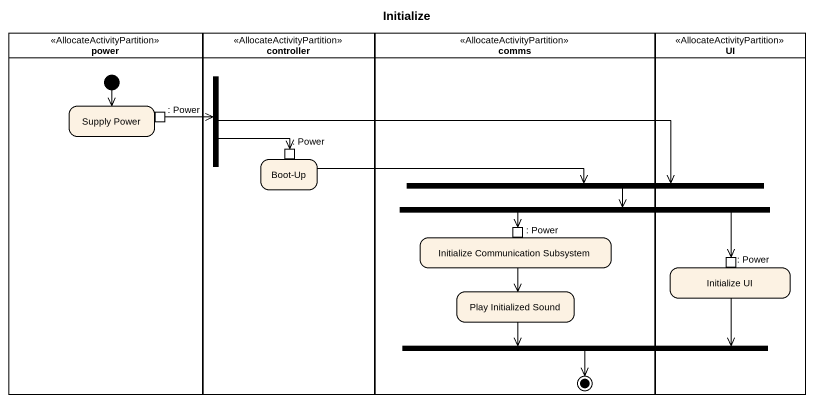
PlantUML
@startuml
title Initialize
hide empty description
state power <<AllocateActivityPartition>> {
  state "Supply Power" as Supply_Power {
    state ": Power" as Power <<outputPin>>
  }
  [*] --> Supply_Power
}
state controller <<AllocateActivityPartition>> {
  state fork1 <<fork>>
  state "Boot-Up" as Boot_Up {
    state ": Power" as Power_2 <<inputPin>>
  }
}
state comms <<AllocateActivityPartition>> {
  state "Initialize Communication Subsystem" as Initialize_Communication {
    state ": Power" as Power_3 <<inputPin>>
  }
  state "Play Initialized Sound" as Play_Initialized_Sound
  state final1 <<end>>
}
state UI <<AllocateActivityPartition>> {
  state "Initialize UI" as Initialize_UI {
    state ": Power" as Power_4 <<inputPin>>
  }
}
state fork2 <<fork>>
state fork3 <<join>>
state fork4 <<join>>
fork1 -right-> Power_2
fork1 -right-> fork3
Power -right-> fork1
Boot_Up -right-> fork3
fork2 -left-> Power_3
fork2 -right-> Power_4
fork3 --> fork2
Initialize_Communication --> Play_Initialized_Sound
Play_Initialized_Sound -right-> fork4
Initialize_UI -left-> fork4
fork4 --> final1
@enduml
